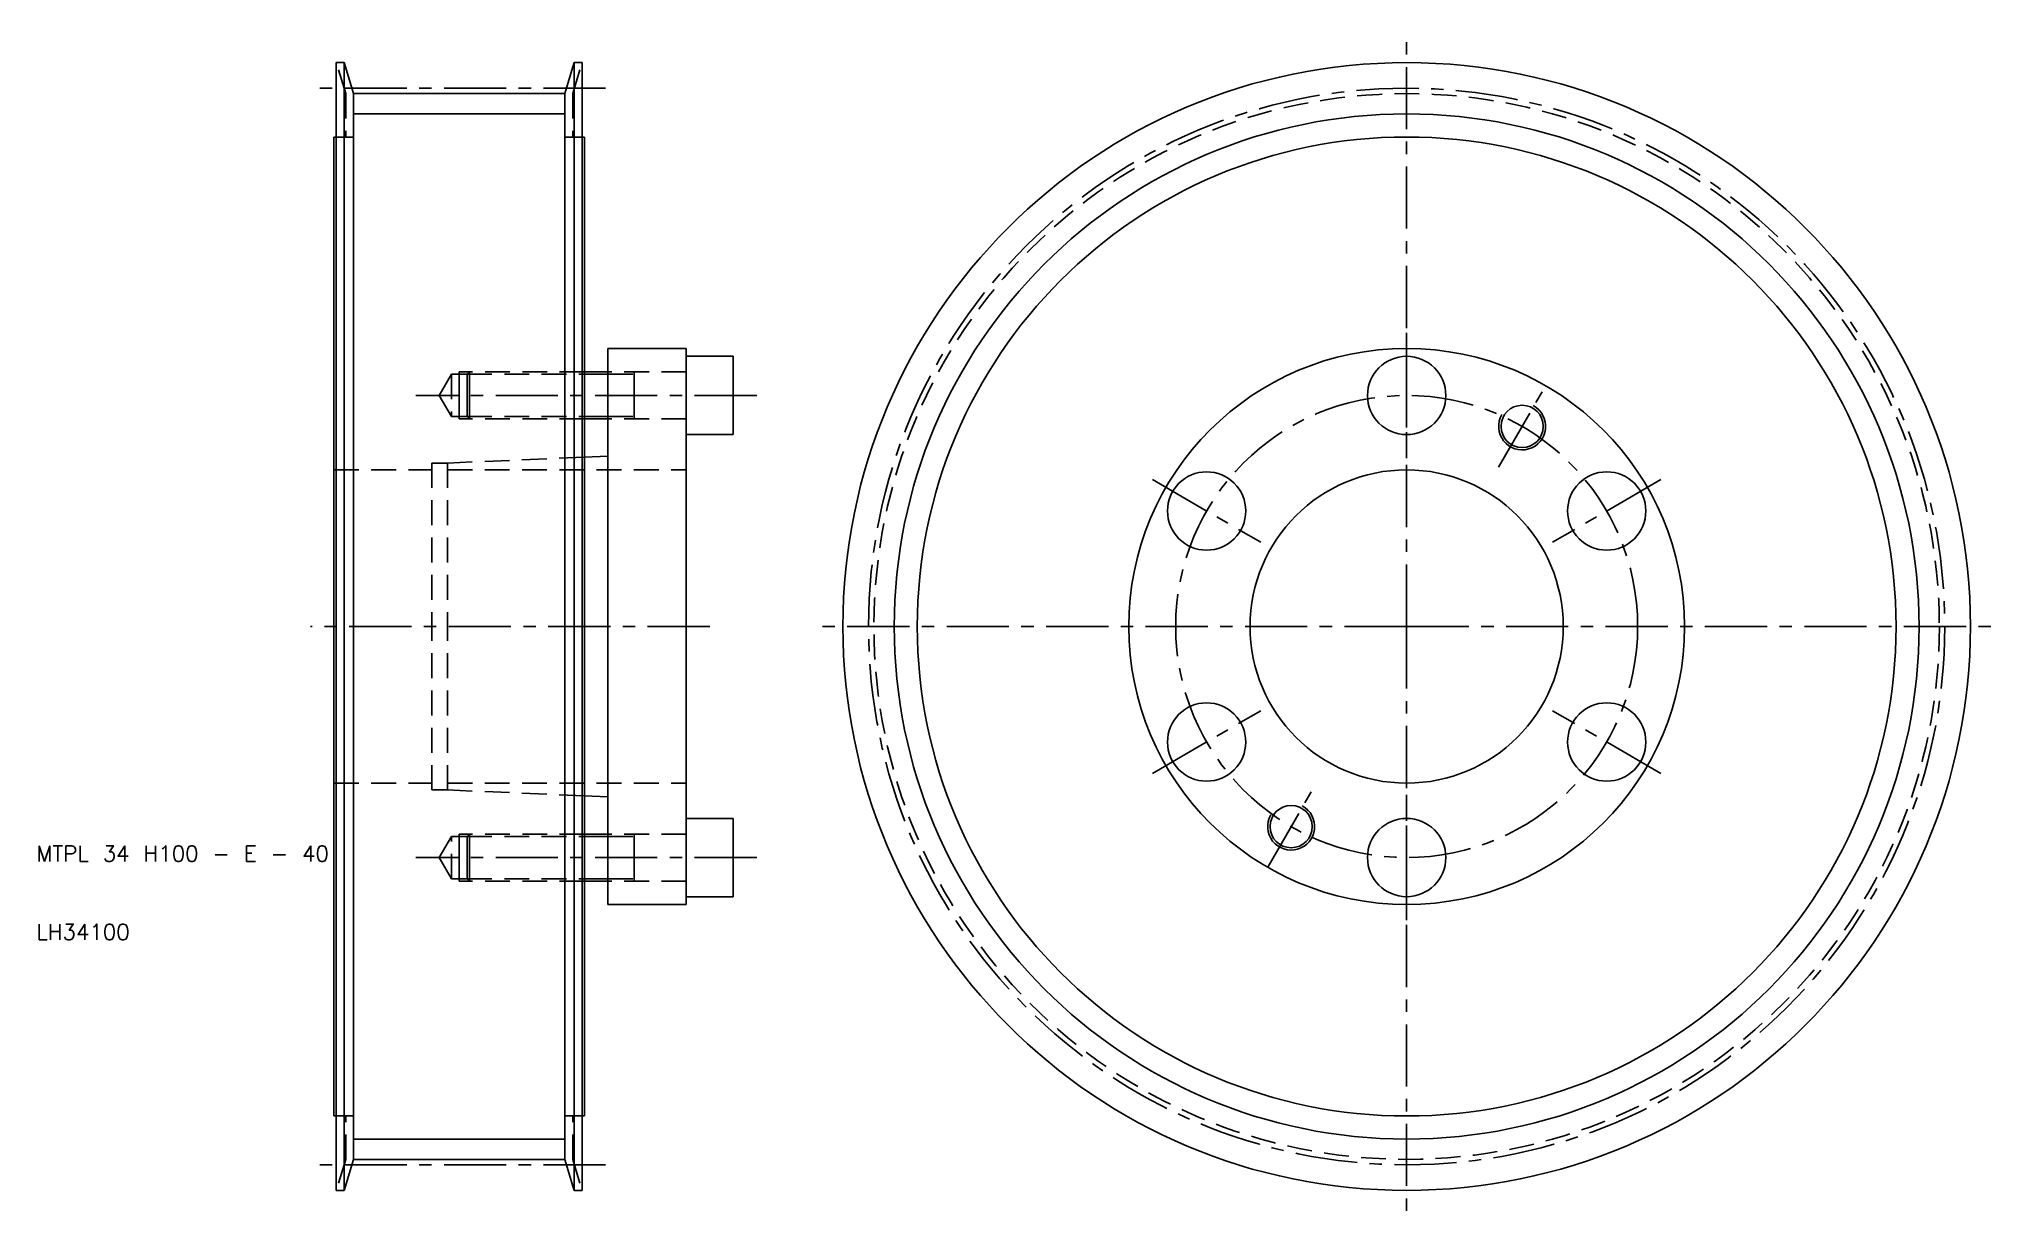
# Model space of a CAD drawing. Extents: x 10 to 260, y -25 to 125.
import ezdxf

# ---------------------------------------------------------------- set-up
doc = ezdxf.new("R2010")
doc.units = 0
doc.header["$LTSCALE"] = 0.25
doc.linetypes.add('CENTER', pattern=[50.8, 31.75, -6.35, 6.35, -6.35])
doc.linetypes.add('DASHED', pattern=[19.05, 12.7, -6.35])
doc.layers.get('0').update_dxf_attribs({"linetype": 'CONTINUOUS'})
doc.layers.add('CENTER', color=1, linetype='CENTER')
doc.styles.get("Standard").update_dxf_attribs({"font": 'txt.shx'})

msp = doc.modelspace()

# ---------------------------------------------------------------- linework, layer by layer
for p, q in [((48.3, 122), (48.3, 112.5)), ((49.3, 122), (48.3, 122)), ((49.3, 122), (49.3, -22)), ((50.5, 118.035), (49.3, 122)), ((77.5, 118.035), (78.7, 122)), ((78.7, 122), (79.7, 122)), ((78.7, 122), (78.7, -22)), ((79.7, 122), (79.7, 112.5)), ((77.5, 118.035), (50.5, 118.035)), ((50.5, 118.035), (50.5, 112.5)), ((77.5, 118.035), (77.5, 112.5)), ((48, 112.5), (48, 50)), ((48.3, 112.5), (48, 112.5)), ((48.3, 112.5), (48.3, 50)), ((50.5, 112.5), (50.5, -12.5)), ((77.5, 112.5), (77.5, -12.5)), ((79.7, 112.5), (79.7, 50)), ((79.7, 112.5), (80, 112.5)), ((80, 112.5), (80, 82.5)), ((83, 85.5), (93, 85.5)), ((83, 85.5), (83, 82.5)), ((93, 85.5), (93, 84.5)), ((80, 82.5), (80, 76.5)), ((83, 82.5), (80, 82.5)), ((83, 82.5), (83, 76.5)), ((93, 84.5), (99, 84.5)), ((93, 84.5), (93, 74.5)), ((99, 84.5), (99, 79.5)), ((99, 74.5), (99, 79.5)), ((80, 76.5), (80, 71.621951)), ((83, 76.5), (80, 76.5)), ((83, 76.5), (83, 71.75)), ((93, 74.5), (93, 50)), ((93, 74.5), (99, 74.5)), ((83, 71.75), (80, 71.621951)), ((80, 71.621951), (80, 50)), ((83, 71.75), (83, 50)), ((48, -12.5), (48, 50)), ((48.3, -12.5), (48.3, 50)), ((79.7, -12.5), (79.7, 50)), ((80, 28.378049), (80, 50)), ((83, 28.25), (83, 50)), ((93, 25.5), (93, 50)), ((83, 28.25), (80, 28.378049)), ((80, 23.5), (80, 28.378049)), ((83, 23.5), (83, 28.25)), ((93, 25.5), (99, 25.5)), ((93, 15.5), (93, 25.5)), ((99, 25.5), (99, 20.5)), ((80, 17.5), (80, 23.5)), ((83, 23.5), (80, 23.5)), ((83, 17.5), (83, 23.5)), ((99, 15.5), (99, 20.5)), ((80, -12.5), (80, 17.5)), ((83, 17.5), (80, 17.5)), ((83, 14.5), (83, 17.5)), ((93, 15.5), (99, 15.5)), ((93, 14.5), (93, 15.5)), ((83, 14.5), (93, 14.5)), ((48.3, -12.5), (48, -12.5)), ((48.3, -22), (48.3, -12.5)), ((50.5, -18.035), (50.5, -12.5)), ((77.5, -18.035), (77.5, -12.5)), ((79.7, -22), (79.7, -12.5)), ((79.7, -12.5), (80, -12.5)), ((50.5, -18.035), (49.3, -22)), ((77.5, -18.035), (50.5, -18.035)), ((77.5, -18.035), (78.7, -22)), ((49.3, -22), (48.3, -22)), ((78.7, -22), (79.7, -22))]:
    msp.add_line(p, q)
at = {"color": 3, "linetype": 'DASHED'}
for p, q in [((49.5, 118.035), (48.3, 122)), ((78.5, 118.035), (79.7, 122)), ((49.5, 118.035), (49.5, 112.5)), ((78.5, 118.035), (78.5, 112.5)), ((50.5, 112.5), (48.3, 112.5)), ((77.5, 112.5), (79.7, 112.5)), ((65.3, 82.5), (64, 82.5)), ((64, 82.5), (64, 79.5)), ((65.3, 82.5), (65, 82.2)), ((80, 82.5), (65.3, 82.5)), ((65.3, 82.5), (65.3, 79.5)), ((93, 82.5), (83, 82.5)), ((86.333333, 82.5), (86.333333, 79.5)), ((63, 82.2), (61.441154, 79.5)), ((63, 82.2), (63, 76.8)), ((65, 82.2), (63, 82.2)), ((65, 82.2), (80, 82.2)), ((65, 82.2), (65, 79.5)), ((83, 82.2), (86.333333, 82.2)), ((63, 76.8), (61.441154, 79.5)), ((64, 76.5), (64, 79.5)), ((65, 76.8), (65, 79.5)), ((65.3, 76.5), (65.3, 79.5)), ((86.333333, 76.5), (86.333333, 79.5)), ((65, 76.8), (63, 76.8)), ((65.3, 76.5), (64, 76.5)), ((65, 76.8), (80, 76.8)), ((65.3, 76.5), (65, 76.8)), ((80, 76.5), (65.3, 76.5)), ((83, 76.8), (86.333333, 76.8)), ((93, 76.5), (83, 76.5)), ((48, 70), (60.5, 70)), ((60.5, 70.875), (60.5, 50)), ((60.5, 70.875), (62.5, 70.875)), ((62.5, 70.875), (80, 71.621951)), ((62.5, 70.875), (62.5, 50)), ((62.5, 70), (93, 70)), ((60.5, 29.125), (60.5, 50)), ((62.5, 29.125), (62.5, 50)), ((48, 30), (60.5, 30)), ((62.5, 30), (93, 30)), ((60.5, 29.125), (62.5, 29.125)), ((62.5, 29.125), (80, 28.378049)), ((63, 23.2), (61.441154, 20.5)), ((63, 17.8), (63, 23.2)), ((65, 23.2), (63, 23.2)), ((64, 23.5), (64, 20.5)), ((65.3, 23.5), (64, 23.5)), ((65.3, 23.5), (65, 23.2)), ((65, 23.2), (80, 23.2)), ((65, 23.2), (65, 20.5)), ((80, 23.5), (65.3, 23.5)), ((65.3, 23.5), (65.3, 20.5)), ((93, 23.5), (83, 23.5)), ((83, 23.2), (86.333333, 23.2)), ((86.333333, 23.5), (86.333333, 20.5)), ((63, 17.8), (61.441154, 20.5)), ((64, 17.5), (64, 20.5)), ((65, 17.8), (65, 20.5)), ((65.3, 17.5), (65.3, 20.5)), ((86.333333, 17.5), (86.333333, 20.5)), ((65, 17.8), (63, 17.8)), ((65.3, 17.5), (64, 17.5)), ((65, 17.8), (80, 17.8)), ((65.3, 17.5), (65, 17.8)), ((80, 17.5), (65.3, 17.5)), ((83, 17.8), (86.333333, 17.8)), ((93, 17.5), (83, 17.5)), ((50.5, -12.5), (48.3, -12.5)), ((49.5, -18.035), (49.5, -12.5)), ((77.5, -12.5), (79.7, -12.5)), ((78.5, -18.035), (78.5, -12.5)), ((49.5, -18.035), (48.3, -22)), ((78.5, -18.035), (79.7, -22))]:
    msp.add_line(p, q, dxfattribs=at)
at = {"color": 3}
for p, q in [((77.5, 115.445), (50.5, 115.445)), ((83, 82.2), (80, 82.2)), ((83, 76.8), (80, 76.8)), ((83, 23.2), (80, 23.2)), ((83, 17.8), (80, 17.8)), ((77.5, -15.445), (50.5, -15.445))]:
    msp.add_line(p, q, dxfattribs=at)
for centre, radius in [((185, 50), 72), ((185, 50), 62.5), ((185, 50), 35.5), ((185, 50), 35.5), ((185, 79.5), 5), ((199.75, 75.547749), 2.7), ((185, 50), 20), ((159.452251, 64.75), 5), ((210.547749, 64.75), 5), ((159.452251, 35.25), 5), ((210.547749, 35.25), 5), ((170.25, 24.452251), 2.7), ((185, 20.5), 5)]:
    msp.add_circle(centre, radius)
at = {"color": 3, "linetype": 'DASHED'}
msp.add_circle((185, 50), 68.035, dxfattribs=at)
at = {"color": 3}
msp.add_circle((185, 50), 65.445, dxfattribs=at)
for centre in [(199.75, 75.547749), (170.25, 24.452251)]:
    msp.add_arc(centre, 3, 150, 62, dxfattribs=at)
at = {"layer": 'CENTER', "color": 1, "linetype": 'CENTER'}
for p, q in [((185, 50), (185, 125)), ((82.7, 118.725), (45.3, 118.725)), ((185, 87.5), (185, 71.5)), ((196.75, 70.351597), (202.75, 80.743902)), ((102, 79.5), (58.441154, 79.5)), ((152.524047, 68.75), (166.380454, 60.75)), ((217.475953, 68.75), (203.619546, 60.75)), ((96, 50), (45, 50)), ((185, 50), (110, 50)), ((185, 50), (260, 50)), ((185, 50), (185, -25)), ((152.524047, 31.25), (166.380454, 39.25)), ((217.475953, 31.25), (203.619546, 39.25)), ((167.25, 19.256098), (173.25, 29.648403)), ((185, 12.5), (185, 28.5)), ((102, 20.5), (58.441154, 20.5)), ((82.7, -18.725), (45.3, -18.725))]:
    msp.add_line(p, q, dxfattribs=at)
for radius in [68.725, 29.5]:
    msp.add_circle((185, 50), radius, dxfattribs=at)

# ---------------------------------------------------------------- texts
for s, p in [('MTPL 34 H100 - E - 40', (10, 20)), ('LH34100', (10, 10))]:
    msp.add_text(s, height=2).set_placement(p)

doc.saveas('drawing.dxf')
